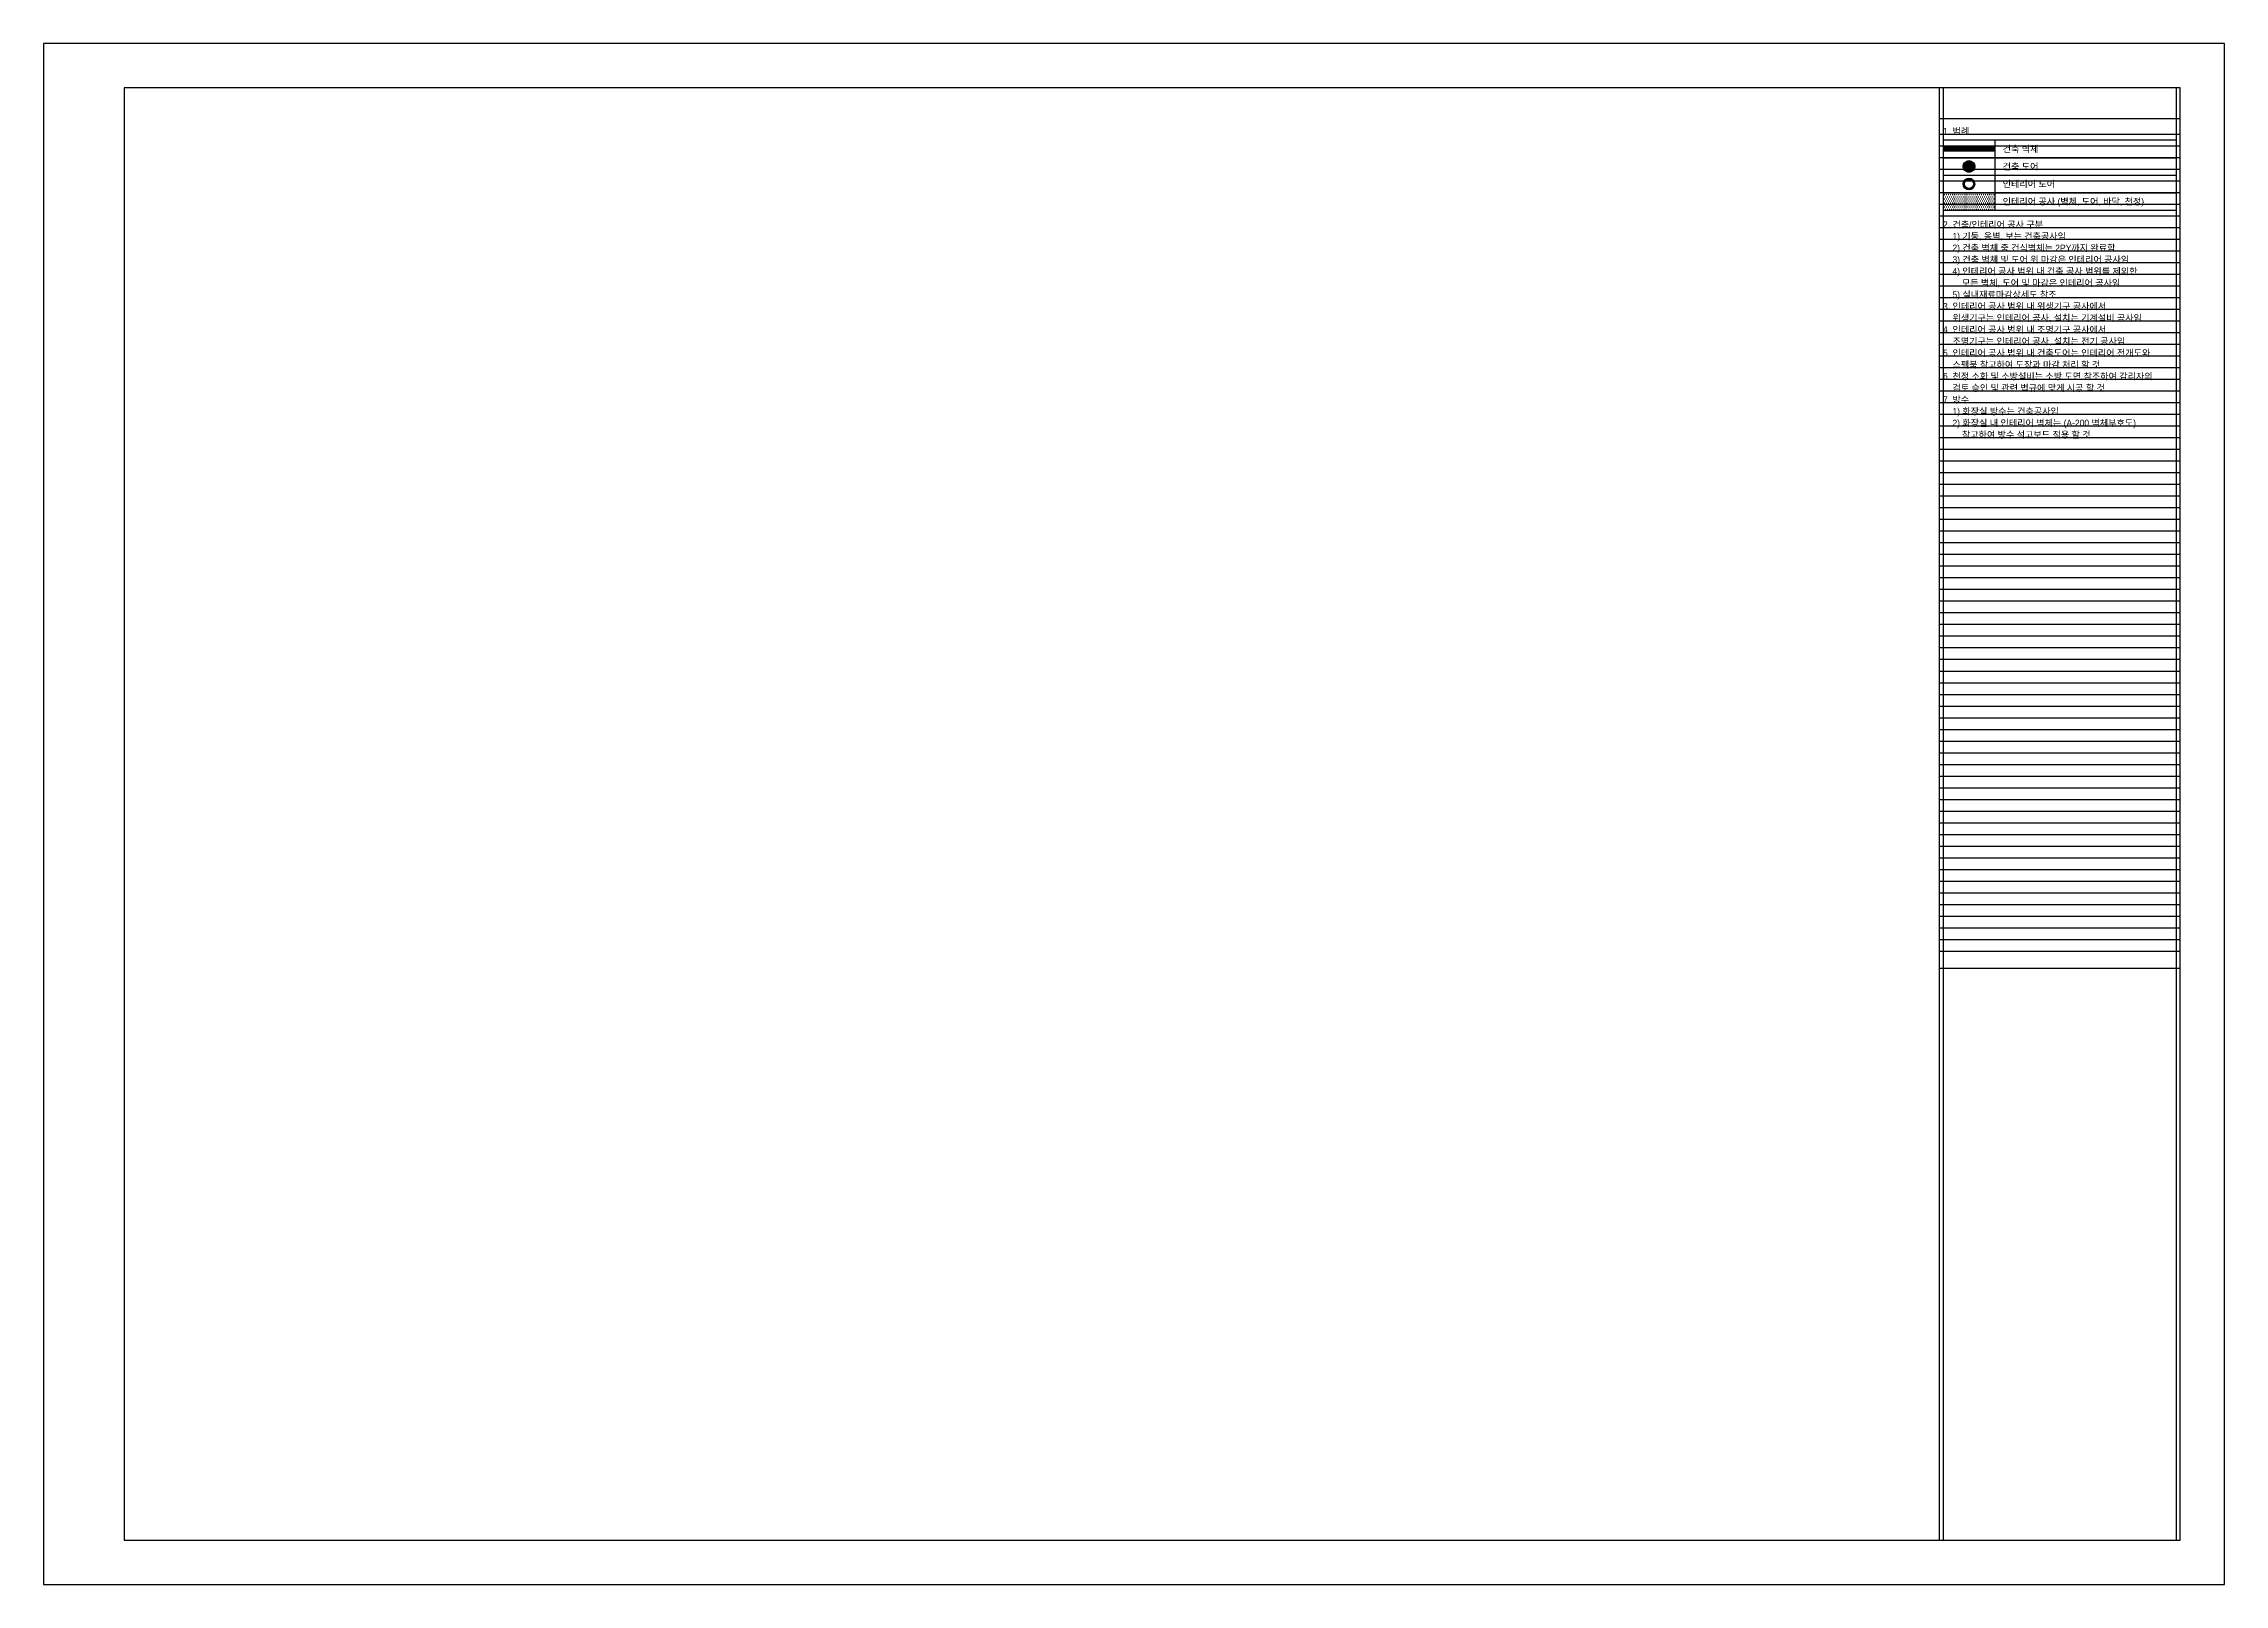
# Model space of a CAD drawing. Header units: millimetres. Extents: x 0 to 841, y 0 to 594.
import ezdxf
from ezdxf.enums import TextEntityAlignment as Align

# ---------------------------------------------------------------- set-up
doc = ezdxf.new("R2010")
doc.units = ezdxf.units.MM
doc.linetypes.add('DASHED', pattern=[19.05, 12.7, -6.35])
for name, color, linetype in [('@ 도어 건축', 4, 'Continuous'), ('@ 도어 인테리어', 4, 'Continuous'), ('@ 벽 건축', 2, 'Continuous'), ('@ 인테리어', 6, 'Continuous'), ('A-TEXT-NOTE', 7, 'Continuous')]:
    doc.layers.add(name, color=color, linetype=linetype)
doc.layers.add('Noplot', color=193, linetype='Continuous', plot=False)
doc.styles.add('Gtx', font='')
doc.styles.get('Gtx').set_extended_font_data('Dotum')

# ---------------------------------------------------------------- blocks, each defined once
blk = doc.blocks.new('NOTE')
at = {"layer": 'Noplot'}
blk.add_line((732.5, 577), (732.5, 17), dxfattribs=at)
for points in [[(822.5, 17), (822.5, 577)], [(824, 565), (731, 565)], [(824, 559), (731, 559)], [(824, 554.5), (731, 554.5)], [(824, 550), (731, 550)], [(824, 545.5), (731, 545.5)], [(824, 541), (731, 541)], [(824, 536.5), (731, 536.5)], [(824, 532), (731, 532)], [(824, 527.5), (731, 527.5)], [(824, 523), (731, 523)], [(824, 518.5), (731, 518.5)], [(824, 514), (731, 514)], [(824, 509.5), (731, 509.5)], [(824, 505), (731, 505)], [(824, 500.5), (731, 500.5)], [(824, 496), (731, 496)], [(824, 491.5), (731, 491.5)], [(824, 487), (731, 487)], [(824, 482.5), (731, 482.5)], [(824, 478), (731, 478)], [(824, 473.5), (731, 473.5)], [(824, 469), (731, 469)], [(824, 464.5), (731, 464.5)], [(824, 460), (731, 460)], [(824, 455.5), (731, 455.5)], [(824, 451), (731, 451)], [(824, 446.5), (731, 446.5)], [(824, 442), (731, 442)], [(824, 437.5), (731, 437.5)], [(824, 433), (731, 433)], [(824, 428.5), (731, 428.5)], [(824, 424), (731, 424)], [(824, 419.5), (731, 419.5)], [(824, 415), (731, 415)], [(824, 410.5), (731, 410.5)], [(824, 406), (731, 406)], [(824, 401.5), (731, 401.5)], [(824, 397), (731, 397)], [(824, 392.5), (731, 392.5)], [(824, 388), (731, 388)], [(824, 383.5), (731, 383.5)], [(824, 379), (731, 379)], [(824, 374.5), (731, 374.5)], [(824, 370), (731, 370)], [(824, 365.5), (731, 365.5)], [(824, 361), (731, 361)], [(824, 356.5), (731, 356.5)], [(824, 352), (731, 352)], [(824, 347.5), (731, 347.5)], [(824, 343), (731, 343)], [(824, 338.5), (731, 338.5)], [(824, 334), (731, 334)], [(824, 329.5), (731, 329.5)], [(824, 325), (731, 325)], [(824, 320.5), (731, 320.5)], [(824, 316), (731, 316)], [(824, 311.5), (731, 311.5)], [(824, 307), (731, 307)], [(824, 302.5), (731, 302.5)], [(824, 298), (731, 298)], [(824, 293.5), (731, 293.5)], [(824, 289), (731, 289)], [(824, 284.5), (731, 284.5)], [(824, 280), (731, 280)], [(824, 275.5), (731, 275.5)], [(824, 271), (731, 271)], [(824, 266.5), (731, 266.5)], [(824, 262), (731, 262)], [(824, 257.5), (731, 257.5)], [(824, 253), (731, 253)], [(824, 248.5), (731, 248.5)], [(824, 244), (731, 244)], [(824, 237.5), (731, 237.5)]]:
    blk.add_lwpolyline(points, dxfattribs=at)
blk = doc.blocks.new('CIRCLE')
h = blk.add_hatch(color=256)
edge = h.paths.add_edge_path()
edge.add_arc((30458, 77572), 450, 0, 360)
blk.add_circle((30458, 77572), 450)
blk = doc.blocks.new('DOUGHNUT')
h = blk.add_hatch(color=256)
h.dxf.hatch_style = 1
h.paths.add_polyline_path([(150425, 83906, 1), (151325, 83906, 1)])
h.paths.add_polyline_path([(151225, 83906, -1), (150525, 83906, -1)], flags=16)
for radius in [450, 350]:
    blk.add_circle((150875, 83906), radius)

msp = doc.modelspace()

# ---------------------------------------------------------------- hatches: boundary and pattern name
at = {"layer": '@ 인테리어', "transparency": 33554483}
h = msp.add_hatch(dxfattribs=at)
h.set_pattern_fill('DOTS', color=6, scale=0.5)
h.paths.add_polyline_path([(732.5, 529.75), (752.5, 529.75), (752.5, 536.5), (732.5, 536.5)])

# ---------------------------------------------------------------- linework, layer by layer
at = {"layer": '@ 벽 건축', "linetype": 'DASHED', "ltscale": 0.3, "const_width": 2}
msp.add_lwpolyline([(732.5, 553.38), (752.5, 553.38)], dxfattribs=at)
at = {"layer": 'A-TEXT-NOTE'}
for points in [[(822.5, 556.75), (732.5, 556.75), (732.5, 529.75), (822.5, 529.75), (822.5, 556.75)], [(752.5, 556.75), (752.5, 529.75)], [(732.5, 550), (822.5, 550)], [(732.5, 543.25), (822.5, 543.25)], [(732.5, 536.5), (822.5, 536.5)]]:
    msp.add_lwpolyline(points, dxfattribs=at)
at = {"layer": 'Noplot'}
msp.add_line((731, 577), (731, 17), dxfattribs=at)
for points in [[(0, 0), (841, 0), (841, 594), (0, 594)], [(31, 17), (824, 17), (824, 577), (31, 577)]]:
    msp.add_lwpolyline(points, close=True, dxfattribs=at)

# ---------------------------------------------------------------- block references
at = {"layer": '@ 도어 건축', "xscale": 0.005, "yscale": 0.005, "zscale": 0.005}
msp.add_blockref('CIRCLE', (590.21, 158.77), dxfattribs=at)
at = {"layer": '@ 도어 인테리어', "xscale": 0.005, "yscale": 0.005, "zscale": 0.005}
msp.add_blockref('DOUGHNUT', (-11.88, 120.34), dxfattribs=at)
at = {"layer": 'Noplot'}
msp.add_blockref('NOTE', (0, 0), dxfattribs=at)

# ---------------------------------------------------------------- texts
at = {"layer": 'A-TEXT-NOTE', "style": 'Gtx'}
for s, p in [('1. 범례', (732.5, 559)), ('2. 건축/인테리어 공사 구분', (732.5, 523)), ('    2) 건축 벽체 중 건식벽체는 2PY까지 완료함', (732.5, 514)), ('    1) 기둥, 옹벽, 보는 건축공사임', (732.5, 518.5)), ('    4) 인테리어 공사 범위 내 건축 공사 범위를 제외한', (732.5, 505)), ('    3) 건축 벽체 및 도어 위 마감은 인테리어 공사임', (732.5, 509.5)), ('    5) 실내재료마감상세도 참조', (732.5, 496)), ('        모든 벽체, 도어 및 마감은 인테리어 공사임', (732.5, 500.5)), ('3. 인테리어 공사 범위 내 위생기구 공사에서', (732.5, 491.5)), ('    위생기구는 인테리어 공사, 설치는 기계설비 공사임', (732.5, 487)), ('4. 인테리어 공사 범위 내 조명기구 공사에서', (732.5, 482.5)), ('    조명기구는 인테리어 공사, 설치는 전기 공사임', (732.5, 478)), ('5. 인테리어 공사 범위 내 건축도어는 인테리어 전개도와', (732.5, 473.5)), ('    스펙북 참고하여 도장과 마감 처리 할 것', (732.5, 469)), ('6. 천정 소화 및 소방설비는 소방 도면 참조하여 감리자의', (732.5, 464.5)), ('    검토 승인 및 관련 법규에 맞게 시공 할 것', (732.5, 460)), ('7. 방수', (732.5, 455.5)), ('    2) 화장실 내 인테리어 벽체는 (A-200 벽체부호도)', (732.5, 446.5)), ('    1) 화장실 방수는 건축공사임', (732.5, 451)), ('        참고하여 방수 석고보드 적용 할 것', (732.5, 442))]:
    msp.add_text(s, height=2.5, dxfattribs=at).set_placement(p)
for s, p in [('건축 벽체', (755.5, 553.38)), ('건축 도어', (755.5, 546.63)), ('인테리어 도어', (755.5, 539.88)), ('인테리어 공사 (벽체, 도어, 바닥, 천정)', (755.5, 533.13))]:
    msp.add_text(s, height=2.5, dxfattribs=at).set_placement(p, align=Align.MIDDLE_LEFT)

doc.saveas('drawing.dxf')
